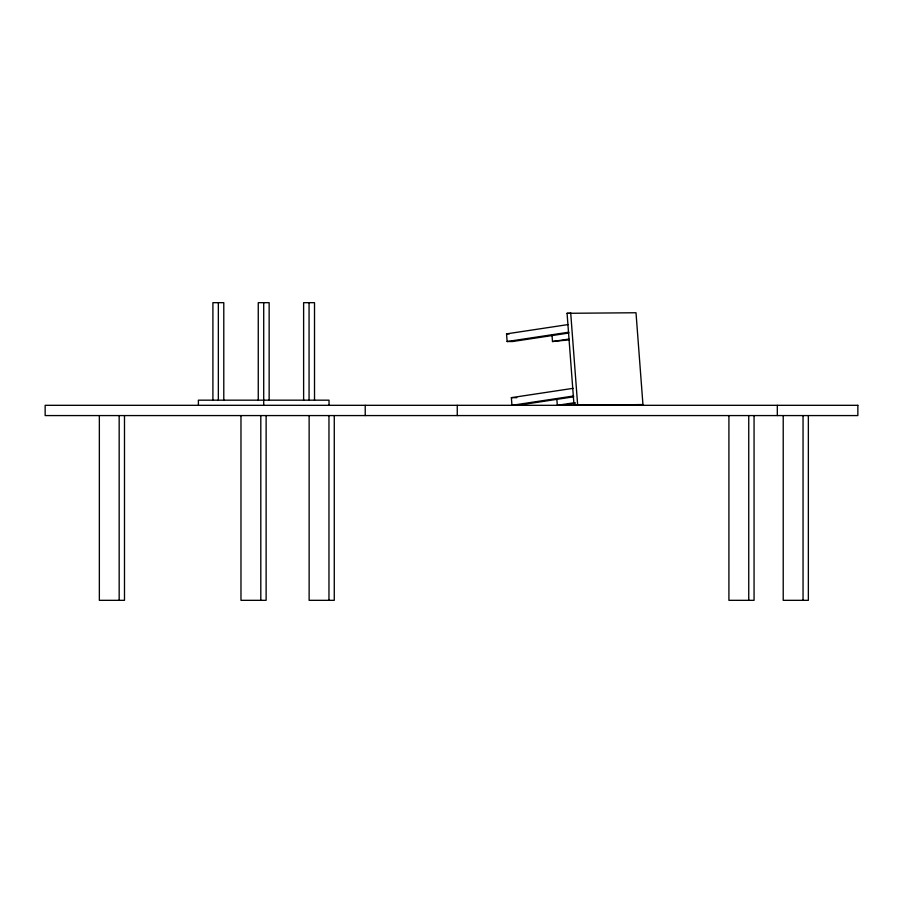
<?xml version="1.0" encoding="UTF-8"?>
<svg xmlns="http://www.w3.org/2000/svg" width="903" height="903" viewBox="0 0 903 903"><rect width="100%" height="100%" fill="white"/><g stroke="black" fill="none" stroke-linecap="round" stroke-linejoin="round"><path stroke-width="1.35" d="M567.073 313.307L636.005 312.754L642.947 404.612L574.015 405.154L567.073 313.307L569.861 313.307M568.788 333.026L512.565 341.526L507.125 341.526L506.549 333.873L568.247 324.549M507.125 341.526L568.834 332.202M552.004 335.148L552.489 341.526L568.946 339.043M568.901 339.867L552.489 341.526M573.653 395.988L511.945 405.312L511.369 397.659L573.066 388.335M517.385 405.312L573.608 396.812M575.132 402.614L557.309 405.312L556.824 398.934M562.75 405.312L575.087 403.449M574.015 405.154L642.947 404.612M506.549 333.873L509.269 333.873M511.369 397.659L516.809 397.659M570.685 312.754L577.627 404.612M808.354 415.572L808.354 600.326L783.217 600.326L783.217 415.572M803.049 415.572L803.049 600.326M777.314 405.312L777.314 415.572M754.061 415.572L754.061 600.326L728.913 600.326L728.913 415.572M748.745 415.572L748.745 600.326M457.257 405.312L457.257 415.572M365.218 405.312L365.218 415.572M334.268 415.572L334.268 600.326L309.131 600.326L309.131 415.572M329.031 405.312L329.031 400.176L198.389 400.176L198.389 405.312M328.963 415.572L328.963 600.326M314.515 400.176L314.515 302.674L303.622 302.674L303.622 400.176M309.063 302.674L309.063 400.176M269.15 400.176L269.15 302.674L258.258 302.674L258.258 400.176M266.125 415.572L266.125 600.326L240.977 600.326L240.977 415.572M263.71 302.674L263.71 405.312M260.809 415.572L260.809 600.326M223.786 400.176L223.786 302.674L212.905 302.674L212.905 400.176M218.345 302.674L218.345 400.176M124.49 415.572L124.49 600.326L99.353 600.326L99.353 415.572M119.173 415.572L119.173 600.326M857.85 405.312L45.15 405.312L45.15 415.572L857.85 415.572L857.85 405.312"/></g></svg>
